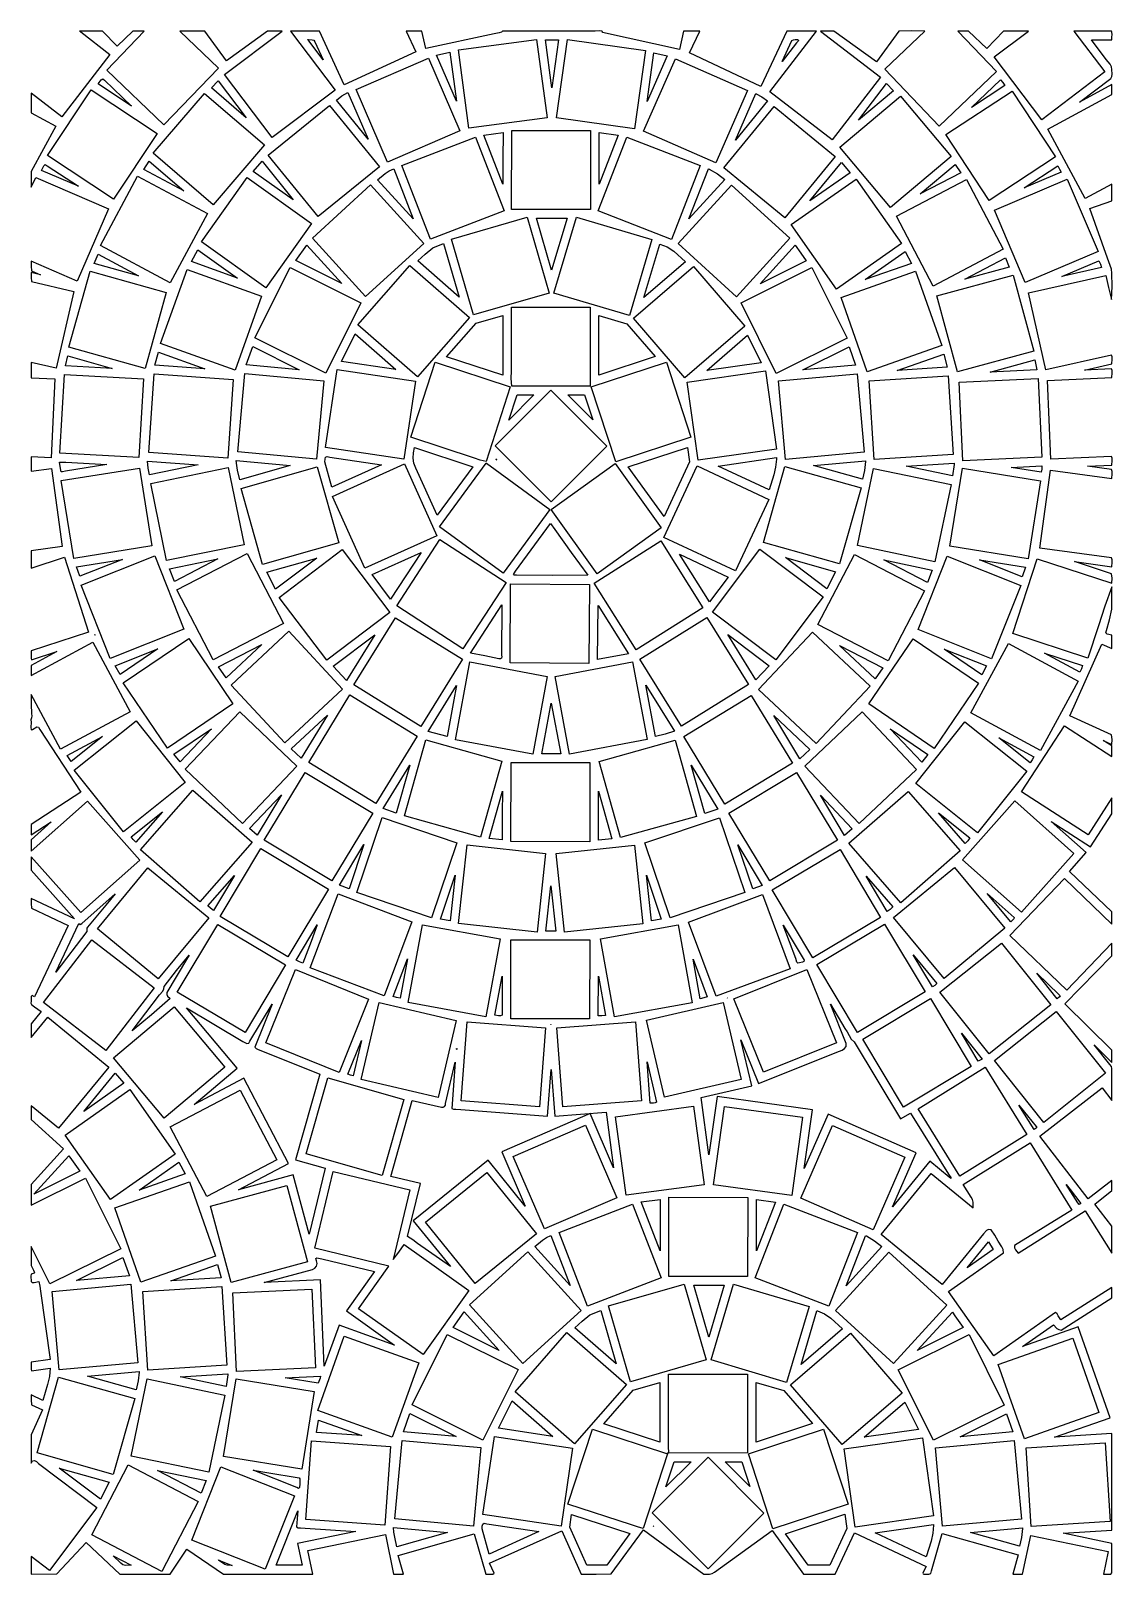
# Model space of a CAD drawing. Extents: x 0 to 14, y 0.5 to 20.5.
import ezdxf

# ---------------------------------------------------------------- set-up
doc = ezdxf.new("R2010")
doc.units = 0
doc.layers.add('Layer_1', color=7, linetype='CONTINUOUS')

msp = doc.modelspace()

# ---------------------------------------------------------------- linework, layer by layer
at = {"layer": 'Layer_1', "color": 7}
for points in [[(0.635902, 20.494369), (1.014476, 20.204153), (0.39243, 19.392765), (-0.007036, 19.698965), (-0.007036, 19.447445), (0.313992, 19.271828), (-0.007036, 18.683295), (-0.004775, 18.480338), (0.052661, 18.607999), (0.994798, 18.202581), (0.590702, 17.263475), (-0.007035, 17.520617), (-0.007642, 17.456359), (-0.002791, 17.395657), (0.114618, 17.345165), (-0.007035, 17.373167), (-0.007799, 17.311772), (-0.001578, 17.255924), (0.546826, 17.12975), (0.317575, 16.133374), (-0.007035, 16.208063), (-0.007035, 16.007917), (0.298669, 15.994026), (0.252201, 14.97268), (-0.007035, 14.984476), (-0.007035, 14.796346), (0.258981, 14.831954), (0.394745, 13.818545), (-0.007035, 13.764747), (-0.007035, 13.54178), (0.425338, 13.681072), (0.738814, 12.707846), (-0.007035, 12.467682), (-0.007944, 12.403512), (-0.007545, 12.372599), (-0.000322, 12.351066), (0.3286, 12.456823), (-0.007035, 12.276851), (-0.007035, 12.148969), (0.79377, 12.578366), (1.27691, 11.677239), (0.372862, 11.192555), (-0.006649, 11.89971), (-0.007555, 11.773924), (-0.003539, 11.649085), (0.003212, 11.624153), (-0.002577, 11.599986), (-0.009722, 11.573383), (-0.007035, 11.541144), (-0.008718, 11.474613), (-0.006545, 11.446886), (-0.000714, 11.441744), (0.009801, 11.445209), (0.065384, 11.480437), (0.089179, 11.479359), (0.106744, 11.449146), (0.635792, 10.632466), (-0.007035, 10.216023), (-0.007035, 10.081416), (0.252918, 10.249702), (-0.007035, 10.014829), (-0.007035, 9.867269), (0.723435, 10.517758), (1.403359, 9.754159), (0.637335, 9.07203), (-0.007035, 9.795611), (-0.005271, 9.623742), (0.557685, 8.992049), (-0.007035, 9.256467), (-0.007607, 9.191534), (-0.002956, 9.129908), (0.473073, 8.906721), (0.037613, 7.977978), (0.007407, 7.994556), (-0.005822, 7.984392), (-0.007035, 7.924345), (-0.009799, 7.897825), (-0.001911, 7.877859), (0.037306, 7.850891), (0.122611, 7.788911), (-0.007035, 7.628177), (-0.007035, 7.453001), (0.208931, 7.716647), (0.99987, 7.068694), (0.349877, 6.275274), (-0.007035, 6.567584), (-0.004721, 6.389982), (0.413321, 6.00788), (-0.007036, 5.545245), (-0.007036, 5.275425), (0.700504, 5.627486), (1.155973, 4.712138), (0.237703, 4.25518), (-0.005934, 4.74229), (-0.00632, 4.492424), (0.025966, 4.432021), (0.036692, 4.404671), (0.033455, 4.395524), (0.021724, 4.390847), (-0.004061, 4.381507), (-0.009109, 4.35416), (-0.007037, 4.288915), (0.005073, 4.273774), (0.032329, 4.276091), (0.091829, 4.286493), (0.105561, 4.227272), (0.114298, 4.161408), (0.239908, 3.2749), (-0.007037, 3.239898), (-0.008059, 3.178195), (-0.007785, 3.148249), (-0.000053, 3.126911), (0.239852, 3.161956), (0.231869, 3.054778), (0.20723, 2.950427), (0.144768, 2.74441), (-0.007037, 2.815352), (-0.007607, 2.75031), (-0.002958, 2.688572), (0.142838, 2.620442), (-0.007037, 2.297981), (-0.007037, 1.929218), (0.012581, 1.959678), (0.035881, 1.96401), (0.061687, 1.950521), (0.088825, 1.927516), (0.845803, 1.35656), (0.230096, 0.540265), (-0.007037, 0.719134), (-0.007037, 0.492861), (0.328322, 0.495065), (0.707944, 0.900208), (1.145389, 0.49286), (1.794665, 0.49286), (2.012175, 0.813502), (2.487102, 0.49286), (3.64504, 0.49286), (3.581981, 0.799887), (4.586846, 1.006041), (4.692128, 0.49286), (4.820562, 0.49286), (4.752211, 0.732749), (5.738776, 1.013758), (5.887053, 0.49286), (5.950588, 0.491592), (5.98017, 0.492375), (5.994815, 0.502837), (5.936883, 0.631601), (6.87213, 1.052619), (7.12409, 0.49286), (7.320215, 0.492498), (7.514516, 0.495726), (7.931124, 1.064084), (8.715835, 0.49286), (8.788301, 0.491943), (8.822461, 0.497939), (8.851825, 0.518853), (9.60296, 1.057525), (10.007883, 0.49286), (10.418428, 0.49286), (10.667467, 1.02583), (11.596816, 0.591748), (11.567052, 0.532286), (11.556477, 0.505298), (11.558824, 0.496664), (11.568759, 0.49286), (11.632772, 0.49191), (11.657232, 0.501402), (11.665768, 0.531936), (11.803412, 1.019436), (12.790583, 0.740686), (12.720634, 0.49286), (12.849067, 0.49286), (12.953357, 0.9943), (13.957726, 0.785445), (13.896817, 0.49286), (13.960591, 0.49118), (13.990192, 0.492626), (14.006895, 0.506971), (14.006895, 0.890507), (13.372887, 1.022302), (14.006895, 1.062982), (14.006895, 2.31413), (13.262313, 2.266395), (13.982366, 2.520615), (13.568017, 3.697736), (12.847138, 3.443791), (13.248808, 3.725903), (13.290943, 3.679229), (13.317964, 3.663555), (13.347697, 3.657001), (14.006895, 4.07405), (14.006895, 4.208161), (13.344334, 3.788631), (13.311377, 3.842537), (13.294661, 3.868321), (13.275826, 3.883583), (12.474792, 3.32087), (11.887086, 4.157449), (12.60091, 4.65889), (12.598239, 4.701007), (12.579739, 4.738624), (12.533051, 4.811103), (12.487074, 4.88626), (12.438742, 4.957207), (12.407444, 4.959937), (12.382194, 4.949905), (12.343217, 4.905493), (11.803798, 4.246967), (11.012859, 4.89492), (11.662852, 5.68845), (12.206901, 5.242792), (12.207316, 5.316425), (12.200317, 5.351193), (12.17987, 5.382138), (12.077972, 5.546842), (12.947569, 6.084663), (13.487099, 5.21231), (12.742793, 4.75199), (12.74463, 4.72398), (12.758158, 4.699663), (12.792237, 4.653267), (13.659409, 5.202278), (14.006895, 4.653488), (14.005408, 5.005163), (13.783929, 5.289866), (14.006896, 5.466751), (14.006896, 5.598216), (13.70042, 5.360311), (13.071373, 6.170653), (13.879069, 6.79766), (14.006896, 6.632957), (14.004912, 6.884036), (14.005386, 6.931445), (14.006896, 6.990089), (14.006912, 7.0502), (13.999207, 7.077552), (13.978927, 7.100498), (13.775275, 7.35538), (14.006896, 7.126625), (14.004802, 7.287084), (13.394717, 7.889618), (14.006897, 8.512325), (14.006897, 8.675871), (13.423325, 8.067054), (12.682822, 8.776909), (13.390362, 9.514986), (14.006897, 8.923973), (14.004746, 9.082889), (13.457996, 9.607094), (13.673962, 9.850125), (13.218658, 10.254882), (13.730351, 9.923878), (14.006896, 10.35355), (14.006896, 10.559925), (13.696451, 10.080037), (12.835232, 10.63715), (13.390527, 11.495668), (14.006896, 11.096974), (14.00733, 11.166384), (14.003699, 11.233565), (13.893841, 11.304617), (14.006896, 11.25418), (14.007492, 11.318598), (14.002706, 11.379527), (13.459318, 11.622337), (13.876478, 12.55582), (14.006896, 12.497557), (14.006896, 12.66926), (13.944583, 12.685472), (13.926903, 12.701276), (13.936045, 12.732433), (13.97401, 12.869866), (14.006896, 13.007982), (14.007366, 13.153831), (14.003092, 13.299244), (13.915838, 13.046277), (13.832942, 12.791427), (13.695735, 12.3721), (12.720855, 12.691144), (13.038852, 13.662826), (14.006896, 13.345987), (14.007549, 13.408573), (14.002045, 13.466704), (13.519401, 13.624627), (14.006896, 13.55826), (14.007766, 13.619021), (14.007417, 13.648716), (14.000777, 13.672913), (13.070381, 13.799858), (13.208626, 14.812882), (14.006896, 14.703961), (14.007761, 14.76491), (14.007401, 14.794693), (14.000777, 14.819), (13.689892, 14.861223), (14.006896, 14.875444), (14.007948, 14.936682), (14.007716, 14.966509), (13.999847, 14.988348), (13.214579, 14.953441), (13.169214, 15.974899), (14.006896, 16.012106), (14.007952, 16.07321), (14.007728, 16.102975), (13.999847, 16.124734), (13.649102, 16.10923), (14.006896, 16.189817), (14.007872, 16.252415), (14.007544, 16.282694), (14.000011, 16.303973), (13.150528, 16.112592), (12.925797, 17.110071), (13.926418, 17.335518), (13.961179, 17.178444), (14.00188, 17.023586), (14.007512, 17.194535), (14.006896, 17.366331), (13.999461, 17.41665), (13.983169, 17.465443), (13.947541, 17.562502), (13.720043, 18.203848), (14.006896, 18.305657), (14.006896, 18.522064), (13.661339, 18.335533), (13.175718, 19.235226), (14.006896, 19.683916), (14.006896, 19.811798), (13.585877, 19.584918), (13.993432, 19.891562), (14.007015, 19.916017), (14.008435, 19.945586), (14.006896, 20.006542), (14.002691, 20.044592), (13.982418, 20.077244), (13.933049, 20.139588), (13.740218, 20.394212), (14.006896, 20.394212), (14.005439, 20.426255), (14.008965, 20.463281), (14.006165, 20.493981), (13.998858, 20.503425), (13.985729, 20.507046), (13.512841, 20.507046), (13.915118, 19.975729), (13.097335, 19.356549), (12.480085, 20.171686), (12.923041, 20.507046), (12.602785, 20.504895), (12.384393, 20.279779), (12.147261, 20.507045), (12.00648, 20.507045), (12.508362, 19.981075), (11.766316, 19.272929), (11.06043, 20.012605), (11.578572, 20.507045), (11.410972, 20.507416), (11.245252, 20.504124), (10.954376, 20.105264), (10.401176, 20.507045), (10.226331, 20.507045), (11.005804, 19.907378), (10.38034, 19.094335), (9.569888, 19.71776), (10.177107, 20.507045), (9.79076, 20.507045), (9.453968, 19.788646), (8.528202, 20.222728), (8.661486, 20.507045), (8.453457, 20.507045), (8.399658, 20.26644), (7.401903, 20.489737), (7.40126, 20.501074), (7.394127, 20.507207), (7.366832, 20.509029), (7.30522, 20.507045), (6.546472, 20.507045), (6.106437, 20.507045), (6.090526, 20.491037), (6.061091, 20.48383), (5.998448, 20.471871), (5.109179, 20.280385), (5.060341, 20.507045), (4.856557, 20.507045), (4.980415, 20.237335), (4.051176, 19.81075), (3.731581, 20.507045), (3.355653, 20.507045), (3.934649, 19.740745), (3.11885, 19.124377), (2.500497, 19.942821), (3.247284, 20.507045), (3.05976, 20.505721), (2.527617, 20.119761), (2.246718, 20.507045), (1.920564, 20.507045), (2.421674, 20.027046), (1.714354, 19.288748), (0.973631, 19.998328), (1.461016, 20.507045), (1.312408, 20.505061), (1.110663, 20.311694), (0.920439, 20.507045), (0.61942, 20.507045), (0.635901, 20.494367), (0.635902, 20.494369)], [(3.588817, 20.395866), (3.638492, 20.394093), (3.659605, 20.387943), (3.671187, 20.367577), (3.778711, 20.134701), (3.594175, 20.377634), (3.581855, 20.390558), (3.579681, 20.395925), (3.588817, 20.395866), (3.588817, 20.395866)], [(5.508038, 19.598315), (5.249904, 20.195171), (5.42282, 20.232378), (5.508038, 19.598315), (5.508038, 19.598315)], [(6.682347, 19.382071), (5.668993, 19.246196), (5.532623, 20.262803), (6.545977, 20.398733), (6.682347, 19.382071), (6.682347, 19.382071)], [(6.832002, 20.392892), (6.745131, 19.768806), (6.661511, 20.393994), (6.832002, 20.392891), (6.832002, 20.392892)], [(7.958907, 20.256188), (7.8173, 19.240299), (6.804717, 19.38141), (6.946269, 20.397299), (7.958907, 20.256188), (7.958907, 20.256188)], [(8.240468, 20.186627), (7.98079, 19.593244), (8.068929, 20.225157), (8.240468, 20.186627), (8.240468, 20.186627)], [(9.900893, 20.395316), (9.929411, 20.39648), (9.941127, 20.389766), (9.936842, 20.375531), (9.917358, 20.354126), (9.729576, 20.109676), (9.85619, 20.382252), (9.876394, 20.394346), (9.900893, 20.395316), (9.900893, 20.395316)], [(5.551529, 19.213401), (4.61303, 18.807652), (4.205957, 19.749182), (5.144457, 20.154932), (5.551529, 19.213401), (5.551529, 19.213401)], [(9.282816, 19.73755), (8.871664, 18.797783), (7.934929, 19.207612), (8.34608, 20.147379), (9.282816, 19.73755), (9.282816, 19.73755)], [(1.29521, 19.534096), (0.863388, 19.820508), (0.901956, 19.873901), (0.922182, 19.888372), (0.944983, 19.869422), (1.29521, 19.534096), (1.29521, 19.534096)], [(2.782885, 19.382567), (2.331385, 19.769024), (2.420626, 19.862069), (2.782885, 19.382567), (2.782885, 19.382567)], [(11.173043, 19.731376), (10.719172, 19.34988), (11.084573, 19.824256), (11.173043, 19.731376), (11.173043, 19.731376)], [(12.56194, 19.874913), (12.592116, 19.83955), (12.618881, 19.80127), (12.183751, 19.514528), (12.56194, 19.874913), (12.56194, 19.874913)], [(1.626821, 19.178562), (1.061936, 18.326384), (0.207001, 18.893088), (0.771887, 19.745267), (1.626821, 19.178562), (1.626821, 19.178562)], [(3.020238, 19.031002), (2.355363, 18.25423), (1.576054, 18.921255), (2.24093, 19.698028), (3.020238, 19.031002), (3.020238, 19.031002)], [(4.362062, 19.104534), (3.951296, 19.611487), (4.022945, 19.665592), (4.100896, 19.709107), (4.362062, 19.104534), (4.362062, 19.104534)], [(9.393334, 19.694224), (9.46942, 19.651787), (9.539351, 19.599691), (9.124231, 19.092959), (9.388373, 19.696098), (9.393334, 19.694224), (9.393334, 19.694224)], [(11.922034, 18.877654), (11.136883, 18.217519), (10.478898, 19.000079), (11.263994, 19.660269), (11.922034, 18.877654), (11.922034, 18.877654)], [(13.273504, 18.873024), (12.416805, 18.30891), (11.854455, 19.162853), (12.711209, 19.727022), (13.273504, 18.873024), (13.273504, 18.873024)], [(4.50874, 18.743984), (3.714329, 18.10033), (3.06858, 18.897277), (3.862991, 19.540931), (4.50874, 18.743984), (4.50874, 18.743984)], [(10.416555, 18.879363), (9.766507, 18.085833), (8.975568, 18.733787), (9.625616, 19.527316), (10.416555, 18.879363), (10.416555, 18.879363)], [(7.246626, 19.217368), (7.2458, 18.191612), (6.223405, 18.192492), (6.224232, 19.218249), (7.246626, 19.217368), (7.246626, 19.217368)], [(6.124628, 18.174579), (5.171191, 17.805099), (4.800498, 18.761568), (5.753935, 19.131048), (6.124628, 18.174579), (6.124628, 18.174579)], [(6.111344, 18.842045), (6.111174, 18.522285), (5.864836, 19.158278), (6.112001, 19.191406), (6.11134, 18.842045), (6.111344, 18.842045)], [(8.668982, 18.760631), (8.298125, 17.804218), (7.344798, 18.173917), (7.715711, 19.130331), (8.668982, 18.760631), (8.668982, 18.760631)], [(7.604971, 19.155687), (7.358909, 18.521624), (7.359681, 19.190083), (7.604971, 19.155687), (7.604971, 19.155687)], [(1.97304, 18.43343), (1.453188, 18.711242), (1.523689, 18.818068), (1.97304, 18.43343), (1.97304, 18.43343)], [(3.392199, 18.318942), (2.874387, 18.686989), (2.98711, 18.818784), (3.392199, 18.318942), (3.392199, 18.318942)], [(0.606081, 18.493181), (0.129169, 18.698619), (0.159211, 18.757255), (0.177137, 18.774813), (0.203007, 18.760219), (0.606081, 18.493181), (0.606081, 18.493181)], [(2.278468, 18.142167), (1.796375, 17.24049), (0.891776, 17.724126), (1.373869, 18.625804), (2.278468, 18.142167), (2.278468, 18.142167)], [(4.947067, 18.072218), (4.485258, 18.57884), (4.584182, 18.659906), (4.636951, 18.69504), (4.695767, 18.720172), (4.947067, 18.072218), (4.947067, 18.072218)], [(8.784958, 18.716534), (8.891199, 18.655223), (8.987695, 18.579171), (8.522304, 18.069793), (8.775753, 18.720447), (8.782246, 18.717687), (8.784958, 18.716533), (8.784958, 18.716534)], [(10.610473, 18.668688), (10.091063, 18.303729), (10.498741, 18.801586), (10.610473, 18.668688), (10.610473, 18.668688)], [(12.045507, 18.668082), (11.52097, 18.393356), (11.974896, 18.775073), (12.045507, 18.668082), (12.045507, 18.668082)], [(13.303601, 18.756718), (13.328147, 18.717249), (13.34869, 18.675303), (12.869739, 18.471849), (13.303601, 18.756718), (13.303601, 18.756718)], [(3.630599, 18.011309), (3.038484, 17.177706), (2.20218, 17.771751), (2.794295, 18.605354), (3.630599, 18.011309), (3.630599, 18.011309)], [(5.086028, 17.751631), (4.330257, 17.063053), (3.639419, 17.821305), (4.395245, 18.509883), (5.086028, 17.751631), (5.086028, 17.751631)], [(9.829952, 17.818384), (9.137956, 17.061179), (8.383177, 17.75097), (9.075173, 18.508174), (9.829952, 17.818384), (9.829952, 17.818384)], [(11.276782, 17.749372), (10.437501, 17.159792), (9.849796, 17.996371), (10.689076, 18.585951), (11.276782, 17.749372), (11.276782, 17.749372)], [(12.596171, 17.675398), (11.687603, 17.199148), (11.212896, 18.104795), (12.121409, 18.581045), (12.596171, 17.675398), (12.596171, 17.675398)], [(13.827145, 17.645026), (12.883023, 17.244072), (12.483337, 18.185107), (13.427459, 18.586116), (13.827145, 17.645026), (13.827145, 17.645026)], [(6.709412, 17.108253), (5.727367, 16.82366), (5.441892, 17.808848), (6.423938, 18.09344), (6.709412, 17.108253), (6.709412, 17.108253)], [(6.941529, 18.078943), (6.741438, 17.404311), (6.545977, 18.079439), (6.941529, 18.078943), (6.941529, 18.078943)], [(8.043188, 17.80069), (7.751485, 16.817266), (6.771258, 17.107977), (7.062906, 18.091401), (8.043188, 17.80069), (8.043188, 17.80069)], [(2.670327, 17.301344), (2.071652, 17.515491), (2.153452, 17.668563), (2.670327, 17.301344), (2.670327, 17.301344)], [(4.023946, 17.231835), (3.42687, 17.529492), (3.569524, 17.73052), (4.023946, 17.231835), (4.023946, 17.231835)], [(5.542599, 17.056108), (5.005991, 17.525633), (5.101103, 17.613063), (5.199617, 17.694995), (5.341626, 17.750033), (5.542599, 17.056108), (5.542599, 17.056108)], [(8.144997, 17.742977), (8.239639, 17.706218), (8.324301, 17.650315), (8.475781, 17.513176), (7.938181, 17.049604), (8.144997, 17.742977), (8.144997, 17.742977)], [(9.971063, 17.627553), (10.041839, 17.52657), (9.444873, 17.22952), (9.899956, 17.727653), (9.971063, 17.627553), (9.971063, 17.627553)], [(11.406428, 17.492891), (10.808855, 17.282272), (11.326391, 17.645688), (11.406428, 17.492891), (11.406428, 17.492891)], [(1.385389, 17.332377), (0.812842, 17.492395), (0.863829, 17.611016), (1.385389, 17.332377), (1.385389, 17.332377)], [(4.269237, 16.983072), (3.813327, 16.067944), (2.895223, 16.525398), (3.351133, 17.44047), (4.269237, 16.983072), (4.269237, 16.983072)], [(5.675608, 16.789871), (5.002464, 16.020209), (4.230321, 16.695558), (4.903465, 17.46522), (5.675608, 16.789871), (5.675608, 16.789871)], [(9.247703, 16.679408), (8.470986, 16.00946), (7.803244, 16.783642), (8.579906, 17.453644), (9.247703, 16.679408), (9.247703, 16.679408)], [(10.572659, 16.522642), (9.654335, 16.065684), (9.198866, 16.981033), (10.117135, 17.43799), (10.572659, 16.522642), (10.572659, 16.522642)], [(12.67538, 17.444053), (12.099967, 17.288225), (12.624669, 17.563446), (12.67538, 17.444053), (12.67538, 17.444053)], [(13.83861, 17.52635), (13.856933, 17.483417), (13.870911, 17.438651), (13.358887, 17.323337), (13.83861, 17.52635), (13.83861, 17.52635)], [(1.745829, 17.114427), (1.470387, 16.129736), (0.482498, 16.40606), (0.757941, 17.390751), (1.745829, 17.114427), (1.745829, 17.114427)], [(2.981874, 17.069613), (2.63786, 16.106805), (1.671966, 16.451976), (2.015979, 17.414729), (2.981874, 17.069613), (2.981874, 17.069613)], [(11.801153, 16.428108), (10.83377, 16.087127), (10.493946, 17.051367), (11.461274, 17.392349), (11.801153, 16.428108), (11.801153, 16.428108)], [(12.99503, 16.354466), (12.005103, 16.086024), (11.737488, 17.07281), (12.72747, 17.341252), (12.99503, 16.354466), (12.99503, 16.354466)], [(6.107375, 16.043195), (5.380597, 16.281099), (5.762755, 16.715898), (6.107375, 16.815723), (6.107375, 16.043195), (6.107375, 16.043195)], [(7.242382, 16.926131), (7.242382, 15.902139), (6.224177, 15.900375), (6.219339, 15.997983), (6.219878, 16.099419), (6.219878, 16.926131), (7.242382, 16.926131), (7.242382, 16.926131)], [(7.716427, 16.70978), (8.085797, 16.283084), (7.355491, 16.04336), (7.355491, 16.816605), (7.716427, 16.70978), (7.716427, 16.70978)], [(4.721675, 16.116617), (4.01656, 16.221458), (4.194051, 16.578039), (4.721675, 16.116617), (4.721675, 16.116617)], [(9.459315, 16.204205), (8.754696, 16.104159), (9.282595, 16.559849), (9.459315, 16.204205), (9.459315, 16.204205)], [(1.044959, 16.131555), (0.441212, 16.165399), (0.470427, 16.292509), (1.044959, 16.131555), (1.044959, 16.131555)], [(2.247655, 16.126208), (1.599481, 16.171793), (1.646885, 16.341071), (2.247655, 16.126208), (2.247655, 16.126208)], [(3.468266, 16.113861), (2.783106, 16.17703), (2.867552, 16.413226), (3.468266, 16.113861), (3.468266, 16.113861)], [(10.683895, 16.172896), (10.000112, 16.110994), (10.600386, 16.409698), (10.683895, 16.172896), (10.683895, 16.172896)], [(11.871819, 16.145831), (11.222597, 16.104214), (11.825241, 16.316818), (11.871819, 16.145831), (11.871819, 16.145831)], [(13.034828, 16.112372), (12.428271, 16.083764), (13.005999, 16.24042), (13.034828, 16.112372), (13.034828, 16.112372)], [(1.448834, 15.99546), (1.391122, 14.974664), (0.367019, 15.032542), (0.424731, 16.053337), (1.448834, 15.99546), (1.448834, 15.99546)], [(2.613662, 15.987026), (2.541949, 14.967167), (1.518783, 15.039101), (1.590496, 16.05896), (2.613662, 15.987026), (2.613662, 15.987026)], [(3.786813, 15.971151), (3.692776, 14.953001), (2.671319, 15.047369), (2.765356, 16.065519), (3.786813, 15.971151), (3.786813, 15.971151)], [(4.977053, 15.964206), (4.826516, 14.952946), (3.812004, 15.103979), (3.962541, 16.115239), (4.977053, 15.964206), (4.977053, 15.964206)], [(6.205822, 15.891611), (5.891298, 14.924062), (5.817141, 14.942406), (5.740637, 14.968108), (4.914875, 15.23842), (5.232927, 16.210048), (6.205822, 15.891611), (6.205822, 15.891611)], [(8.548046, 15.239578), (7.573442, 14.919818), (7.256493, 15.891886), (8.229278, 16.21104), (8.548046, 15.239578), (8.548046, 15.239578)], [(9.65654, 15.085348), (8.640981, 14.941426), (8.497554, 15.953733), (9.513113, 16.097655), (9.65654, 15.085348), (9.65654, 15.085348)], [(10.795681, 15.043401), (9.774114, 14.951072), (9.682061, 15.969332), (10.703573, 16.06166), (10.795681, 15.043401), (10.795681, 15.043401)], [(11.947335, 15.013028), (10.923728, 14.947269), (10.858189, 15.967568), (11.881796, 16.033328), (11.947335, 15.013028), (11.947335, 15.013028)], [(7.457687, 15.122004), (6.734603, 14.39914), (6.009369, 15.124595), (6.732453, 15.847458), (7.457687, 15.122004), (7.457687, 15.122004)], [(13.098548, 14.978633), (12.073949, 14.930456), (12.025938, 15.951748), (13.050537, 15.999924), (13.098548, 14.978633), (13.098548, 14.978633)], [(6.512959, 15.787486), (6.186584, 15.461112), (6.293134, 15.787486), (6.512959, 15.787486), (6.512959, 15.787486)], [(7.170008, 15.787486), (7.276006, 15.464143), (6.952718, 15.787486), (7.170008, 15.787486), (7.170008, 15.787486)], [(5.719319, 14.856153), (5.258669, 14.227271), (4.980911, 14.837026), (4.953639, 14.900188), (4.945426, 14.967618), (4.950588, 15.036449), (4.963438, 15.103814), (5.719319, 14.856153), (5.719319, 14.856153)], [(8.530131, 14.919873), (8.199126, 14.208089), (7.73561, 14.853838), (8.503783, 15.105578), (8.530131, 14.919873), (8.530131, 14.919873)], [(0.441433, 14.913534), (0.974954, 14.884871), (0.44011, 14.799543), (0.399715, 14.788916), (0.382331, 14.790681), (0.376519, 14.80728), (0.363436, 14.91629), (0.441433, 14.913533), (0.441433, 14.913534)], [(1.560014, 13.829294), (0.547266, 13.666355), (0.384823, 14.675905), (1.397626, 14.83879), (1.560014, 13.829294), (1.560014, 13.829294)], [(2.160894, 14.880571), (1.526224, 14.750429), (1.511829, 14.838435), (1.502137, 14.926873), (2.160894, 14.880571), (2.160894, 14.880571)], [(2.754883, 13.843625), (1.750073, 13.637416), (1.544525, 14.639029), (2.54939, 14.845239), (2.754883, 13.843625), (2.754883, 13.843625)], [(3.353889, 14.871366), (2.697557, 14.684394), (2.670947, 14.809786), (2.658835, 14.872561), (2.653791, 14.935803), (3.353889, 14.871366), (3.353889, 14.871366)], [(3.981337, 13.869533), (2.994827, 13.588523), (2.7147, 14.571891), (3.701265, 14.852901), (3.981337, 13.869533), (3.981337, 13.869533)], [(4.536742, 14.881509), (3.894025, 14.592231), (3.802791, 14.917528), (3.803646, 14.952389), (3.811477, 14.978354), (3.830606, 14.989913), (3.865352, 14.981558), (4.536742, 14.881509), (4.536742, 14.881509)], [(5.254314, 13.959435), (4.319012, 13.538472), (3.899372, 14.470798), (4.834729, 14.891761), (5.254314, 13.959435), (5.254314, 13.959435)], [(5.89896, 14.901573), (6.718562, 14.299205), (6.112887, 13.472988), (5.288214, 14.077395), (5.893613, 14.903226), (5.89896, 14.901572), (5.89896, 14.901573)], [(6.020393, 14.955041), (6.030679, 14.945822), (6.020393, 14.955041), (6.020393, 14.955041)], [(8.163353, 14.063064), (7.332506, 13.4672), (6.735925, 14.299094), (7.56556, 14.896612), (8.163353, 14.063064), (8.163353, 14.063064)], [(9.559526, 14.43089), (9.126822, 13.504518), (8.197418, 13.9386), (8.630122, 14.864972), (9.559526, 14.43089), (9.559526, 14.43089)], [(9.657532, 14.953167), (9.645849, 14.85099), (9.621128, 14.751506), (9.561565, 14.554583), (8.899225, 14.863925), (9.657477, 14.973286), (9.657533, 14.953167), (9.657532, 14.953167)], [(10.753238, 14.579884), (10.475425, 13.595854), (9.488254, 13.874604), (9.766066, 14.858578), (10.753238, 14.579884), (10.753238, 14.579884)], [(10.811556, 14.923235), (10.796745, 14.807146), (10.771097, 14.691945), (10.138026, 14.87076), (10.811501, 14.931669), (10.811546, 14.924614), (10.811555, 14.923236), (10.811556, 14.923235)], [(11.920381, 14.624587), (11.712187, 13.623525), (10.707873, 13.832436), (10.916067, 14.833443), (11.920381, 14.624587), (11.920381, 14.624587)], [(11.959021, 14.885642), (11.938351, 14.735822), (11.338849, 14.860562), (11.959903, 14.900415), (11.959022, 14.885642), (11.959021, 14.885642)], [(13.081516, 14.67111), (12.918301, 13.661724), (11.905663, 13.82549), (12.068878, 14.834876), (13.081516, 14.67111), (13.081516, 14.67111)], [(13.099706, 14.864256), (13.097161, 14.823964), (13.090445, 14.783888), (12.701177, 14.846837), (13.098769, 14.868114), (13.099706, 14.864256), (13.099706, 14.864256)], [(6.782999, 14.040575), (6.995845, 13.742688), (7.212231, 13.447412), (6.749399, 13.445966), (6.28663, 13.447909), (6.254719, 13.447486), (6.246424, 13.458574), (6.275612, 13.502314), (6.725893, 14.118572), (6.782999, 14.040575), (6.782999, 14.040575)], [(6.151031, 13.353981), (5.590721, 12.494747), (4.734298, 13.053238), (5.294553, 13.912472), (6.151031, 13.353981), (6.151031, 13.353981)], [(8.704205, 13.025456), (7.839844, 12.479257), (7.291881, 13.346429), (8.156242, 13.892629), (8.704205, 13.025456), (8.704205, 13.025456)], [(0.624326, 13.434128), (0.583812, 13.558151), (1.176699, 13.653401), (0.624326, 13.434128), (0.624326, 13.434128)], [(1.973205, 12.74814), (1.019768, 12.369786), (0.642626, 13.320081), (1.596063, 13.69849), (1.973205, 12.74814), (1.973205, 12.74814)], [(1.851387, 13.367761), (1.786067, 13.529874), (2.414012, 13.658583), (1.851387, 13.367761), (1.851387, 13.367761)], [(3.265254, 12.820515), (2.35404, 12.349612), (1.884625, 13.257849), (2.795839, 13.728807), (3.265254, 12.820515), (3.265254, 12.820515)], [(3.161791, 13.267109), (3.048461, 13.486493), (3.696249, 13.671095), (3.161791, 13.267109), (3.161791, 13.267109)], [(4.643623, 12.964547), (3.825509, 12.345753), (3.208699, 13.161221), (4.026868, 13.780015), (4.643623, 12.964547), (4.643623, 12.964547)], [(4.654867, 13.137629), (4.413104, 13.456783), (5.049978, 13.743194), (4.654867, 13.137629), (4.654867, 13.137629)], [(9.031296, 13.424977), (8.788982, 13.102792), (8.399162, 13.719712), (9.031296, 13.424977), (9.031296, 13.424977)], [(10.262491, 13.167119), (9.646728, 12.350824), (8.827843, 12.968516), (9.44355, 13.784811), (10.262491, 13.167119), (10.262491, 13.167119)], [(10.423611, 13.493494), (10.309013, 13.273283), (9.774169, 13.676993), (10.423611, 13.493494), (10.423611, 13.493494)], [(11.577194, 13.244124), (11.105409, 12.337099), (10.195408, 12.810483), (10.667248, 13.717452), (11.577194, 13.244124), (11.577194, 13.244124)], [(11.677846, 13.515763), (11.613244, 13.352823), (11.048909, 13.646676), (11.677846, 13.515763), (11.677846, 13.515763)], [(12.823271, 13.315782), (12.445799, 12.365597), (11.492527, 12.744282), (11.869945, 13.694466), (12.823271, 13.315782), (12.823271, 13.315782)], [(12.884346, 13.55319), (12.843721, 13.429056), (12.289199, 13.649487), (12.884346, 13.55319), (12.884346, 13.55319)], [(7.232736, 13.329286), (7.225294, 12.303585), (6.202845, 12.310971), (6.210342, 13.336728), (7.232736, 13.329286), (7.232736, 13.329286)], [(6.090893, 12.409528), (6.095382, 12.390699), (6.091254, 12.37367), (6.079077, 12.363435), (6.059419, 12.36499), (5.87398, 12.402183), (5.688947, 12.438743), (6.095854, 13.062553), (6.090893, 12.409528), (6.090893, 12.409528)], [(7.737484, 12.430585), (7.33879, 12.354297), (7.344081, 13.053513), (7.737484, 12.430585), (7.737484, 12.430585)], [(5.587138, 12.358321), (5.047167, 11.486133), (4.177846, 12.024339), (4.717761, 12.896527), (5.587138, 12.358321), (5.587138, 12.358321)], [(9.294942, 12.029355), (8.426558, 11.489716), (7.885154, 12.360911), (8.753539, 12.900551), (9.294942, 12.029355), (9.294942, 12.029355)], [(0.823921, 12.675325), (0.819944, 12.672307), (0.818423, 12.675552), (0.819651, 12.678684), (0.823921, 12.675325), (0.823921, 12.675325)], [(2.610024, 11.781254), (1.760491, 11.206446), (1.187558, 12.053223), (2.037091, 12.62803), (2.610024, 11.781254), (2.610024, 11.781254)], [(4.03238, 11.972194), (3.281459, 11.273419), (2.584889, 12.021914), (3.335919, 12.72069), (4.03238, 11.972194), (4.03238, 11.972194)], [(4.082706, 12.084532), (3.910947, 12.268858), (4.448492, 12.675545), (4.082706, 12.084532), (4.082706, 12.084532)], [(9.560904, 12.274646), (9.389255, 12.092304), (9.024461, 12.679238), (9.560904, 12.274646), (9.560904, 12.274646)], [(10.873017, 12.009512), (10.17391, 11.263442), (9.425415, 11.964863), (10.124577, 12.710878), (10.873017, 12.009512), (10.873017, 12.009512)], [(12.277734, 12.048538), (11.703863, 11.202312), (10.854937, 11.778001), (11.428807, 12.624227), (12.277734, 12.048538), (12.277734, 12.048538)], [(1.146161, 12.161372), (1.085032, 12.274316), (1.635586, 12.492652), (1.146161, 12.161372), (1.146161, 12.161372)], [(2.520286, 12.116172), (2.423879, 12.258275), (2.985181, 12.548325), (2.520286, 12.116172), (2.520286, 12.116172)], [(11.035901, 12.245873), (10.938666, 12.103108), (10.475094, 12.537741), (11.035901, 12.245873), (11.035901, 12.245873)], [(12.379267, 12.270788), (12.318634, 12.157623), (11.830478, 12.488628), (12.379267, 12.270788), (12.379267, 12.270788)], [(13.567467, 12.073783), (13.08102, 11.174531), (12.178846, 11.662522), (12.665293, 12.561774), (13.567467, 12.073783), (13.567467, 12.073783)], [(13.626006, 12.276134), (13.609912, 12.232728), (13.58913, 12.191082), (13.13333, 12.43731), (13.626006, 12.276134), (13.626006, 12.276134)], [(6.686151, 12.13596), (6.498903, 11.127457), (5.493652, 11.314153), (5.680899, 12.322602), (6.686151, 12.13596), (6.686151, 12.13596)], [(7.98068, 11.315807), (6.975759, 11.127567), (6.786858, 12.13574), (7.791778, 12.324035), (7.98068, 11.315807), (7.98068, 11.315807)], [(5.484116, 11.878433), (5.386385, 11.354447), (5.140874, 11.423074), (5.510023, 12.018772), (5.484116, 11.878433), (5.484116, 11.878433)], [(8.334229, 11.424617), (8.212114, 11.387215), (8.088663, 11.354282), (7.963427, 12.021142), (8.334229, 11.424617), (8.334229, 11.424617)], [(4.999212, 11.361338), (4.464202, 10.486173), (3.591849, 11.019419), (4.126858, 11.894638), (4.999212, 11.361338), (4.999212, 11.361338)], [(9.863135, 11.010875), (8.989183, 10.48011), (8.456654, 11.356873), (9.330606, 11.887693), (9.863135, 11.010875), (9.863135, 11.010875)], [(3.439272, 10.973062), (2.732559, 10.229638), (1.991505, 10.934035), (2.698219, 11.677515), (3.439272, 10.973062), (3.439272, 10.973062)], [(3.494669, 11.076635), (3.366677, 11.198288), (3.836313, 11.635016), (3.494669, 11.076635), (3.494669, 11.076635)], [(6.860225, 11.13126), (6.614768, 11.131977), (6.736863, 11.790073), (6.860225, 11.131261), (6.860225, 11.13126)], [(10.089519, 11.188035), (9.961582, 11.066437), (9.621427, 11.626748), (10.089519, 11.188035), (10.089519, 11.188035)], [(11.472518, 10.929956), (10.730472, 10.226551), (10.024807, 10.970967), (10.766797, 11.674373), (11.472518, 10.929956), (11.472518, 10.929956)], [(1.99145, 10.760127), (1.188991, 10.121158), (0.552117, 10.920972), (1.354521, 11.559941), (1.99145, 10.760127), (1.99145, 10.760127)], [(1.923981, 11.02653), (1.844331, 11.126355), (2.333479, 11.457359), (1.923981, 11.02653), (1.923981, 11.02653)], [(11.619307, 11.123378), (11.539822, 11.023443), (11.131647, 11.454107), (11.619307, 11.123378), (11.619307, 11.123378)], [(12.902205, 10.90449), (12.263733, 10.105945), (11.462541, 10.746512), (12.101014, 11.545058), (12.902205, 10.90449), (12.902205, 10.90449)], [(0.513091, 11.033805), (0.485285, 11.071322), (0.461277, 11.111692), (0.91884, 11.357093), (0.513091, 11.033805), (0.513091, 11.033805)], [(6.095303, 11.035845), (5.817766, 10.048398), (4.833516, 10.325053), (5.111053, 11.3125), (6.095303, 11.035845), (6.095303, 11.035845)], [(8.620255, 10.319761), (7.635288, 10.045366), (7.360011, 11.03353), (8.344978, 11.307925), (8.620255, 10.319761), (8.620255, 10.319761)], [(12.994038, 11.093392), (12.97165, 11.053079), (12.94487, 11.01523), (12.540332, 11.338683), (12.994038, 11.093392), (12.994038, 11.093392)], [(7.23902, 11.01771), (7.237035, 9.991954), (6.214641, 9.993994), (6.216572, 11.019751), (7.239021, 11.01771), (7.23902, 11.01771)], [(4.422365, 10.361653), (3.89193, 9.483733), (3.016821, 10.012459), (3.547255, 10.890379), (4.422365, 10.361653), (4.422365, 10.361653)], [(4.727187, 10.362701), (4.556806, 10.420964), (4.902473, 10.98618), (4.727187, 10.362701), (4.727187, 10.362701)], [(8.89702, 10.415342), (8.726915, 10.357905), (8.552841, 10.982212), (8.89702, 10.415342), (8.89702, 10.415342)], [(10.446376, 10.009978), (9.570881, 9.481969), (9.041108, 10.360276), (9.916658, 10.88834), (10.446376, 10.009978), (10.446376, 10.009978)], [(2.858071, 9.984788), (2.182281, 9.213031), (1.41306, 9.886672), (2.08874, 10.658373), (2.858071, 9.984788), (2.858071, 9.984788)], [(6.102634, 10.351732), (6.101311, 10.014002), (5.93093, 10.032413), (6.103129, 10.64553), (6.102633, 10.351732), (6.102634, 10.351732)], [(7.522785, 10.029877), (7.349483, 10.010695), (7.351247, 10.645805), (7.522785, 10.029877), (7.522785, 10.029877)], [(12.039719, 9.871733), (11.269285, 9.199471), (10.594873, 9.972385), (11.365307, 10.644648), (12.039719, 9.871733), (12.039719, 9.871733)], [(2.923996, 10.077172), (2.825549, 10.163106), (3.23874, 10.59796), (2.923996, 10.077172), (2.923996, 10.077172)], [(10.638475, 10.159688), (10.540027, 10.073974), (10.226166, 10.594818), (10.638475, 10.159688), (10.638475, 10.159688)], [(13.514165, 9.840424), (12.834461, 9.07666), (12.068217, 9.758569), (12.74792, 10.522333), (13.514165, 9.840424), (13.514165, 9.840424)], [(1.350993, 9.986276), (1.317992, 10.019077), (1.28832, 10.055233), (1.694786, 10.379072), (1.350993, 9.986276), (1.350993, 9.986276)], [(5.514322, 9.977567), (5.186404, 9.005609), (4.217588, 9.332424), (4.545506, 10.304382), (5.514322, 9.977567), (5.514322, 9.977567)], [(9.245609, 9.330826), (8.276682, 9.004231), (7.949095, 9.976299), (8.918021, 10.302894), (9.245609, 9.330826), (9.245609, 9.330826)], [(12.165065, 10.040185), (12.136601, 10.003346), (12.103991, 9.96974), (11.759867, 10.364299), (12.165065, 10.040185), (12.165065, 10.040185)], [(3.848495, 9.375585), (3.320596, 8.496176), (2.443998, 9.022366), (2.971897, 9.90183), (3.848495, 9.375585), (3.848495, 9.375585)], [(4.115613, 9.382034), (3.991425, 9.429273), (4.30898, 9.954691), (4.115613, 9.382034), (4.115613, 9.382034)], [(6.663661, 9.838495), (6.552812, 8.818692), (5.536371, 8.929155), (5.647165, 9.948959), (6.663661, 9.838495), (6.663661, 9.838495)], [(7.925999, 8.927391), (6.909338, 8.818196), (6.799811, 9.838165), (7.816473, 9.947305), (7.925999, 8.927391), (7.925999, 8.927391)], [(9.472544, 9.425249), (9.348521, 9.378947), (9.155209, 9.952376), (9.472544, 9.425249), (9.472544, 9.425249)], [(11.006245, 9.008475), (10.127994, 8.485041), (9.602906, 9.366104), (10.481103, 9.889538), (11.006245, 9.008475), (11.006245, 9.008475)], [(2.29539, 9.002742), (1.642035, 8.212079), (0.853907, 8.86334), (1.507263, 9.654004), (2.29539, 9.002742), (2.29539, 9.002742)], [(12.617999, 8.867915), (11.830147, 8.216324), (11.176461, 9.006711), (11.964257, 9.658303), (12.617999, 8.867915), (12.617999, 8.867915)], [(2.35867, 9.099591), (2.320662, 9.127587), (2.285193, 9.159012), (2.631852, 9.554674), (2.35867, 9.099591), (2.35867, 9.099591)], [(5.427065, 8.964102), (5.299238, 8.987364), (5.491392, 9.556383), (5.427065, 8.964102), (5.427065, 8.964102)], [(6.794906, 8.831204), (6.66763, 8.831204), (6.731681, 9.419131), (6.794906, 8.831204), (6.794906, 8.831204)], [(8.164179, 8.987364), (8.035471, 8.964102), (7.97175, 9.557486), (8.164179, 8.987364), (8.164179, 8.987364)], [(11.165491, 9.147326), (11.131042, 9.11432), (11.092952, 9.085149), (10.818612, 9.544753), (11.165491, 9.147326), (11.165491, 9.147326)], [(0.960402, 9.16932), (0.724013, 8.88439), (0.716642, 8.870265), (0.716003, 8.85475), (0.716118, 8.825778), (0.313606, 8.299888), (0.610766, 8.932132), (0.629283, 8.916162), (0.649826, 8.931116), (1.082221, 9.316661), (0.960402, 9.169321), (0.960402, 9.16932)], [(4.931522, 8.952637), (4.568823, 7.993192), (3.612464, 8.354679), (3.975164, 9.314179), (4.931522, 8.952637), (4.931522, 8.952637)], [(9.834196, 8.344151), (8.876129, 7.987184), (8.518004, 8.948393), (9.476072, 9.30536), (9.834196, 8.344151), (9.834196, 8.344151)], [(12.740479, 9.009302), (12.736003, 8.991692), (12.723346, 8.978339), (12.693625, 8.954291), (12.390347, 9.320739), (12.740479, 9.009302), (12.740479, 9.009302)], [(3.291602, 8.396075), (2.766459, 7.514958), (1.888207, 8.038336), (2.413295, 8.919454), (3.291602, 8.396075), (3.291602, 8.396075)], [(3.622166, 8.698747), (3.514789, 8.416029), (3.472146, 8.432315), (3.431169, 8.453016), (3.703635, 8.914328), (3.622166, 8.698747), (3.622166, 8.698747)], [(6.072758, 8.730994), (5.888212, 7.721994), (4.882464, 7.905934), (5.067011, 8.914934), (6.072758, 8.730994), (6.072758, 8.730994)], [(8.563204, 7.902021), (7.55685, 7.721443), (7.375666, 8.731049), (8.38202, 8.911627), (8.563204, 7.902021), (8.563204, 7.902021)], [(10.014664, 8.456158), (10.010909, 8.439432), (9.993609, 8.430272), (9.953865, 8.41873), (9.933256, 8.414038), (9.921966, 8.429326), (9.906043, 8.475571), (9.744183, 8.909256), (10.014664, 8.456158), (10.014664, 8.456158)], [(11.584305, 8.042526), (10.706439, 7.518485), (10.18069, 8.399272), (11.058611, 8.923257), (11.584305, 8.042526), (11.584305, 8.042526)], [(1.589449, 8.096655), (0.963985, 7.283557), (0.153588, 7.907037), (0.779052, 8.720079), (1.589449, 8.096655), (1.589449, 8.096655)], [(7.235271, 8.71815), (7.234665, 7.692394), (6.212271, 7.69278), (6.212821, 8.718537), (7.235271, 8.71815), (7.235271, 8.71815)], [(13.214248, 7.875893), (12.414986, 7.238137), (11.775301, 8.039935), (12.574453, 8.677636), (13.214248, 7.875893), (13.214248, 7.875893)], [(2.009255, 8.462055), (1.752113, 8.034202), (1.752244, 8.010776), (1.761613, 7.989538), (1.796871, 7.958741), (1.552108, 7.747641), (1.30403, 7.540424), (1.659032, 8.003579), (1.700827, 8.053077), (1.714482, 8.081917), (1.717992, 8.114018), (1.876373, 8.319206), (2.042548, 8.51828), (2.009255, 8.462055), (2.009255, 8.462055)], [(4.777678, 7.961828), (4.731413, 7.969283), (4.68557, 7.981837), (4.871164, 8.472639), (4.777678, 7.961828), (4.777678, 7.961828)], [(8.759492, 7.977648), (8.714578, 7.964273), (8.668376, 7.955379), (8.576433, 8.46856), (8.759492, 7.977648), (8.759492, 7.977648)], [(11.493961, 8.445133), (11.735613, 8.150784), (11.708322, 8.128485), (11.678177, 8.109719), (11.42809, 8.52528), (11.493961, 8.445133), (11.493961, 8.445133)], [(4.368952, 7.949701), (3.985416, 6.998414), (3.037161, 7.380681), (3.420696, 8.332024), (4.368952, 7.949701), (4.368952, 7.949701)], [(6.099492, 7.739963), (6.078451, 7.731997), (6.054994, 7.733631), (6.006888, 7.740246), (6.099492, 8.247639), (6.099492, 7.73997), (6.099492, 7.739963)], [(7.439166, 7.738806), (7.393551, 7.732469), (7.347278, 7.730869), (7.347774, 8.247192), (7.439166, 7.738806), (7.439166, 7.738806)], [(10.436179, 7.384044), (9.488419, 7.000674), (9.103836, 7.951575), (10.051651, 8.334945), (10.436179, 7.384044), (10.436179, 7.384044)], [(13.323224, 8.007248), (13.33465, 7.992816), (13.327752, 7.978051), (13.297427, 7.953725), (13.03119, 8.28699), (13.323224, 8.007248), (13.323224, 8.007248)], [(2.505348, 7.066874), (1.720252, 6.406684), (1.062212, 7.189244), (1.847308, 7.849435), (2.505348, 7.066874), (2.505348, 7.066874)], [(2.892742, 7.324513), (2.910246, 7.308908), (2.937787, 7.297572), (2.994809, 7.275725), (3.736873, 6.976475), (3.420366, 5.866162), (3.805004, 5.756636), (3.598629, 4.901535), (3.389498, 5.668662), (2.683942, 5.477611), (3.332281, 5.817049), (2.752954, 6.922842), (2.105662, 6.583403), (2.664319, 7.052819), (2.005947, 7.837088), (2.739762, 7.398693), (2.790815, 7.37455), (2.815505, 7.378546), (2.831021, 7.402715), (3.118851, 7.885319), (2.892742, 7.324513), (2.892742, 7.324513)], [(5.502195, 7.674369), (5.269582, 6.675346), (4.273812, 6.907242), (4.50637, 7.90621), (5.502195, 7.674369), (5.502195, 7.674369)], [(9.200189, 6.909062), (8.204639, 6.676118), (7.970923, 7.67481), (8.966473, 7.907809), (9.200189, 6.909062), (9.200189, 6.909062)], [(10.544603, 7.569307), (10.573866, 7.524373), (10.598866, 7.476222), (10.627108, 7.430824), (10.666098, 7.394154), (11.266474, 6.395164), (11.395348, 6.472389), (11.885794, 5.678258), (11.916229, 5.634142), (11.918881, 5.624957), (11.897538, 5.642106), (11.647254, 5.846925), (11.161468, 5.253927), (11.469432, 5.956782), (10.325439, 6.45723), (10.018082, 5.75399), (10.123474, 6.513124), (8.887649, 6.685048), (8.782257, 5.929387), (8.682818, 6.672094), (9.335843, 6.825222), (9.195889, 7.422078), (9.426021, 6.853278), (10.472346, 7.275682), (10.507165, 7.287994), (10.539966, 7.308537), (10.561515, 7.337175), (10.562577, 7.373774), (10.356804, 7.8835), (10.544603, 7.569307), (10.544603, 7.569307)], [(9.020713, 7.963261), (9.017277, 7.96449), (9.020713, 7.963261), (9.020713, 7.963261)], [(12.182043, 7.076135), (11.305169, 6.550386), (10.777712, 7.430125), (11.654585, 7.955874), (12.182043, 7.076135), (12.182043, 7.076135)], [(6.664378, 7.575646), (6.586767, 6.552922), (5.567294, 6.630257), (5.644905, 7.653037), (6.664378, 7.575646), (6.664378, 7.575646)], [(6.731902, 7.624594), (6.733268, 7.618797), (6.731902, 7.624594), (6.731902, 7.624594)], [(7.906266, 6.630257), (6.886793, 6.552701), (6.808962, 7.575426), (7.828324, 7.653037), (7.906266, 6.630257), (7.906266, 6.630257)], [(13.923883, 6.987941), (13.124786, 6.350129), (12.484935, 7.151762), (13.284032, 7.789628), (13.923883, 6.987941), (13.923883, 6.987941)], [(4.168806, 6.956191), (4.133075, 6.962528), (4.098746, 6.976144), (4.275521, 7.414636), (4.168806, 6.956191), (4.168806, 6.956191)], [(12.32354, 7.172818), (12.299351, 7.157137), (12.272993, 7.144872), (12.054546, 7.509555), (12.32354, 7.172818), (12.32354, 7.172818)], [(5.516086, 7.302905), (5.51074, 7.29675), (5.506979, 7.302512), (5.507771, 7.30847), (5.516086, 7.302905), (5.516086, 7.302905)], [(5.446688, 6.533078), (5.470165, 6.523598), (5.501415, 6.520848), (5.565759, 6.516953), (6.69056, 6.431874), (6.736587, 7.03529), (6.782558, 6.431709), (7.448261, 6.482201), (7.54511, 5.759998), (7.240839, 6.464176), (6.095413, 5.96935), (6.399739, 5.265338), (5.917316, 5.86076), (4.947452, 5.074893), (5.429766, 4.479525), (5.004307, 4.781728), (4.941527, 4.828899), (4.873976, 4.868793), (5.040387, 5.557757), (4.656245, 5.650747), (4.935601, 6.634667), (5.315995, 6.54763), (5.33722, 6.547999), (5.353942, 6.557035), (5.364423, 6.573157), (5.366925, 6.594779), (5.491722, 7.131422), (5.446688, 6.533078), (5.446688, 6.533078)], [(8.10338, 6.613059), (8.084548, 6.604197), (8.06381, 6.602139), (8.021525, 6.600436), (7.980735, 7.136218), (8.10338, 6.613059), (8.10338, 6.613059)], [(12.904024, 6.194301), (12.035254, 5.655157), (11.494402, 6.526739), (12.363172, 7.065882), (12.904024, 6.194301), (12.904024, 6.194301)], [(1.193731, 6.858129), (0.674873, 6.493445), (1.082055, 6.990917), (1.193731, 6.858129), (1.193731, 6.858129)], [(4.824146, 6.649715), (4.542695, 5.663315), (3.559492, 5.943829), (3.840943, 6.930228), (4.824146, 6.649715), (4.824146, 6.649715)], [(1.860151, 5.938757), (1.02087, 5.349122), (0.43311, 6.185702), (1.272445, 6.775337), (1.860151, 5.938757), (1.860151, 5.938757)], [(3.179485, 5.864729), (2.270916, 5.388479), (1.79621, 6.294181), (2.704778, 6.770431), (3.179485, 5.864729), (3.179485, 5.864729)], [(8.719804, 5.542985), (7.706395, 5.407055), (7.57008, 6.423716), (8.583434, 6.559646), (8.719804, 5.542985), (8.719804, 5.542985)], [(9.996364, 6.417102), (9.854757, 5.401212), (8.842119, 5.542323), (8.983726, 6.558213), (9.996364, 6.417102), (9.996364, 6.417102)], [(13.024024, 6.296055), (13.031823, 6.284391), (13.024314, 6.274194), (12.998172, 6.257746), (12.801278, 6.574915), (13.024024, 6.296055), (13.024024, 6.296055)], [(7.588931, 5.374368), (6.650432, 4.968619), (6.24336, 5.910149), (7.181859, 6.315899), (7.588931, 5.374368), (7.588931, 5.374368)], [(11.320273, 5.898519), (10.909066, 4.958696), (9.972331, 5.36858), (10.383537, 6.308347), (11.320273, 5.898519), (11.320273, 5.898519)], [(0.516508, 5.870958), (0.625263, 5.716342), (0.028132, 5.419182), (0.483215, 5.917315), (0.516508, 5.870958), (0.516508, 5.870958)], [(1.989852, 5.682497), (1.392224, 5.471823), (1.909815, 5.835349), (1.989852, 5.682497), (1.989852, 5.682497)], [(4.904513, 5.474965), (4.688758, 4.570892), (4.760946, 4.665992), (4.831697, 4.766322), (5.668001, 4.172278), (5.075941, 3.338675), (4.239637, 3.93272), (4.632267, 4.485478), (3.669735, 4.717981), (3.910616, 5.715074), (4.904513, 5.474965), (4.904513, 5.474965)], [(6.546197, 4.905008), (5.751786, 4.261354), (5.106037, 5.058301), (5.900449, 5.701955), (6.546197, 4.905008), (6.546197, 4.905008)], [(2.384522, 4.617494), (1.417139, 4.276513), (1.07726, 5.240809), (2.044642, 5.58179), (2.384522, 4.617494), (2.384522, 4.617494)], [(3.578344, 4.543852), (2.588361, 4.27541), (2.320801, 5.262141), (3.310784, 5.530638), (3.578344, 4.543852), (3.578344, 4.543852)], [(13.465492, 5.479264), (13.604068, 5.298576), (13.580932, 5.287594), (13.563687, 5.30646), (13.413457, 5.546347), (13.465492, 5.479264), (13.465492, 5.479264)], [(8.16203, 4.335603), (7.208648, 3.966123), (6.837955, 4.922592), (7.791392, 5.292071), (8.16203, 4.335603), (8.16203, 4.335603)], [(8.14836, 5.00351), (8.148139, 4.684191), (7.902352, 5.319247), (8.149021, 5.352319), (8.14836, 5.00351), (8.14836, 5.00351)], [(9.284083, 5.378392), (9.283202, 4.352635), (8.260752, 4.353462), (8.261579, 5.379219), (9.284084, 5.378392), (9.284083, 5.378392)], [(10.706439, 4.921765), (10.335527, 3.965352), (9.382255, 4.335052), (9.753113, 5.291465), (10.706439, 4.921765), (10.706439, 4.921765)], [(9.642759, 5.316766), (9.396917, 4.683254), (9.397194, 5.351162), (9.64276, 5.316766), (9.642759, 5.316766)], [(6.984138, 4.234124), (6.523046, 4.74036), (6.621844, 4.821191), (6.674428, 4.85642), (6.733004, 4.881747), (6.984138, 4.234124), (6.984138, 4.234124)], [(10.82236, 4.877723), (10.928592, 4.816605), (11.024876, 4.74025), (10.559706, 4.231203), (10.813485, 4.881251), (10.820042, 4.878643), (10.82236, 4.877723), (10.82236, 4.877723)], [(7.123485, 3.91271), (6.367659, 3.224132), (5.676875, 3.982384), (6.432702, 4.670962), (7.123485, 3.91271), (7.123485, 3.91271)], [(11.867409, 3.979518), (11.175413, 3.222258), (10.420579, 3.912104), (11.112575, 4.669309), (11.867409, 3.979518), (11.867409, 3.979518)], [(12.467021, 4.703429), (12.129016, 4.465579), (12.405395, 4.802868), (12.467021, 4.703429), (12.467021, 4.703429)], [(1.267153, 4.362447), (0.583757, 4.300601), (1.183644, 4.599084), (1.267153, 4.362447), (1.267153, 4.362447)], [(2.455298, 4.335272), (1.806517, 4.293821), (2.40883, 4.506259), (2.455298, 4.335272), (2.455298, 4.335272)], [(4.444579, 4.415088), (4.082485, 3.906427), (4.706737, 3.463249), (3.985692, 3.721108), (3.794476, 3.18676), (3.743102, 4.307932), (3.013514, 4.273701), (3.641017, 4.4432), (3.672158, 4.45947), (3.694221, 4.486139), (3.702781, 4.518812), (3.69341, 4.553095), (3.682947, 4.5869), (3.698889, 4.595017), (3.763056, 4.57985), (4.444579, 4.415088), (4.444579, 4.415088)], [(1.378995, 3.232786), (0.357428, 3.140458), (0.26543, 4.158773), (1.286997, 4.251102), (1.378995, 3.232786), (1.378995, 3.232786)], [(2.530704, 3.20247), (1.507042, 3.13671), (1.441558, 4.157064), (2.465165, 4.222769), (2.530704, 3.20247), (2.530704, 3.20247)], [(8.746814, 3.269277), (7.764824, 2.98474), (7.47935, 3.969927), (8.46134, 4.254519), (8.746814, 3.269277), (8.746814, 3.269277)], [(8.978931, 4.240077), (8.779005, 3.565996), (8.583764, 4.240573), (8.978931, 4.240077), (8.978931, 4.240077)], [(10.080645, 3.961658), (9.788942, 2.978235), (8.808715, 3.268946), (9.100363, 4.252369), (10.080645, 3.961658), (10.080645, 3.961658)], [(3.681917, 3.168129), (2.657318, 3.119953), (2.609308, 4.141244), (3.633906, 4.18942), (3.681917, 3.168129), (3.681917, 3.168129)], [(6.061073, 3.393521), (5.464437, 3.690956), (5.606926, 3.891764), (6.061073, 3.393521), (6.061073, 3.393521)], [(7.579946, 3.217903), (7.043724, 3.687208), (7.138531, 3.774366), (7.236743, 3.85602), (7.379139, 3.911222), (7.579946, 3.217903), (7.579946, 3.217903)], [(10.18758, 3.905159), (10.28019, 3.865484), (10.363656, 3.809644), (10.513569, 3.67453), (9.975914, 3.211069), (10.181572, 3.906867), (10.18758, 3.90516), (10.18758, 3.905159)], [(11.970431, 3.842651), (12.079076, 3.688201), (11.482771, 3.391371), (11.937303, 3.888953), (11.970431, 3.842651), (11.970431, 3.842651)], [(7.713065, 2.95095), (7.039921, 2.181288), (6.267778, 2.856637), (6.940922, 3.626299), (7.713065, 2.95095), (7.713065, 2.95095)], [(11.28516, 2.840487), (10.508443, 2.17054), (9.840646, 2.944721), (10.617363, 3.614668), (11.28516, 2.840487), (11.28516, 2.840487)], [(5.019331, 3.230692), (4.675262, 2.267884), (3.709313, 2.613055), (4.053436, 3.575808), (5.019331, 3.230692), (5.019331, 3.230692)], [(6.306694, 3.144151), (5.850784, 2.229023), (4.93268, 2.686422), (5.38859, 3.601549), (6.306694, 3.144151), (6.306694, 3.144151)], [(12.610061, 2.683721), (11.691792, 2.226763), (11.236323, 3.142112), (12.154592, 3.599069), (12.610061, 2.683721), (12.610061, 2.683721)], [(13.83861, 2.589187), (12.871227, 2.248206), (12.531348, 3.212446), (13.498731, 3.553428), (13.83861, 2.589187), (13.83861, 2.589187)], [(1.336606, 2.76938), (1.058794, 1.785405), (0.071623, 2.0641), (0.349435, 3.048074), (1.336606, 2.76938), (1.336606, 2.76938)], [(1.394815, 3.113007), (1.380063, 2.997067), (1.354521, 2.881993), (0.722387, 3.060587), (1.394705, 3.121386), (1.394789, 3.114331), (1.394807, 3.113007), (1.394815, 3.113007)], [(2.503695, 2.814083), (2.2955, 1.813021), (1.291186, 2.021932), (1.499435, 3.022994), (2.503695, 2.814083), (2.503695, 2.814083)], [(2.542666, 3.07547), (2.521334, 2.92598), (1.923761, 3.050334), (2.543217, 3.090077), (2.542666, 3.07547), (2.542666, 3.07547)], [(3.66483, 2.860606), (3.501615, 1.85122), (2.488977, 2.014987), (2.652192, 3.024372), (3.66483, 2.860606), (3.66483, 2.860606)], [(3.74426, 3.057996), (3.742619, 3.035139), (3.733614, 3.012732), (3.714714, 2.967321), (3.285373, 3.036774), (3.74426, 3.057996), (3.74426, 3.057996)], [(9.279894, 3.087045), (9.279894, 2.063052), (8.261855, 2.061289), (8.256831, 2.151691), (8.25739, 2.246166), (8.25739, 3.087045), (9.279894, 3.087045), (9.279894, 3.087045)], [(8.144997, 2.204549), (7.418054, 2.442509), (7.800322, 2.877583), (8.144997, 2.977408), (8.144997, 2.204549), (8.144997, 2.204549)], [(9.753664, 2.871685), (10.123309, 2.444438), (9.393279, 2.20477), (9.393279, 2.97829), (9.753664, 2.871685), (9.753664, 2.871685)], [(6.759187, 2.278523), (6.054238, 2.383364), (6.231674, 2.739835), (6.759187, 2.278523), (6.759187, 2.278523)], [(11.496662, 2.366), (10.79298, 2.26612), (11.320218, 2.721148), (11.496662, 2.366), (11.496662, 2.366)], [(4.282632, 2.288444), (3.693107, 2.329841), (3.719069, 2.489803), (4.282632, 2.288444), (4.282632, 2.288444)], [(5.503794, 2.276263), (4.820673, 2.339046), (4.905009, 2.574746), (5.503794, 2.276263), (5.503794, 2.276263)], [(12.720966, 2.335077), (12.039058, 2.273341), (12.637732, 2.571163), (12.720966, 2.335077), (12.720966, 2.335077)], [(4.651119, 2.14816), (4.579406, 1.128302), (3.55613, 1.200235), (3.627898, 2.220094), (4.651119, 2.14816), (4.651119, 2.14816)], [(5.824271, 2.132285), (5.730178, 1.114135), (4.708721, 1.208504), (4.802813, 2.226653), (5.824271, 2.132285), (5.824271, 2.132285)], [(7.01451, 2.12523), (6.863973, 1.11408), (5.849461, 1.265058), (5.999998, 2.276318), (7.01451, 2.12523), (7.01451, 2.12523)], [(8.243389, 2.052524), (7.9287, 1.084921), (7.854602, 1.103348), (7.77815, 1.129024), (6.952443, 1.399334), (7.270384, 2.370961), (8.243389, 2.052524), (8.243389, 2.052524)], [(10.585503, 1.400492), (9.610899, 1.080732), (9.29395, 2.0528), (10.26679, 2.371954), (10.585503, 1.400492), (10.585503, 1.400492)], [(11.693997, 1.246482), (10.678438, 1.10256), (10.535011, 2.114867), (11.55057, 2.258789), (11.693997, 1.246482), (11.693997, 1.246482)], [(12.833083, 1.204535), (11.811516, 1.112206), (11.719518, 2.130466), (12.741085, 2.222795), (12.833083, 1.204535), (12.833083, 1.204535)], [(9.495144, 1.282974), (8.77206, 0.56011), (8.046826, 1.285509), (8.76991, 2.008428), (9.495144, 1.282974), (9.495144, 1.282974)], [(8.243389, 2.066305), (8.242495, 2.059619), (8.243389, 2.066305), (8.243389, 2.066305)], [(8.251106, 2.065864), (8.248063, 2.065629), (8.251106, 2.065864), (8.251106, 2.065864)], [(13.984792, 1.174163), (12.961185, 1.108403), (12.895646, 2.128702), (13.919253, 2.194462), (13.984792, 1.174163), (13.984792, 1.174163)], [(1.007035, 1.68343), (0.892437, 1.463275), (0.357703, 1.86693), (1.007035, 1.68343), (1.007035, 1.68343)], [(2.160563, 1.433454), (1.688723, 0.52643), (0.778777, 0.999813), (1.250617, 1.906838), (2.160563, 1.433454), (2.160563, 1.433454)], [(2.260995, 1.7057), (2.196392, 1.542816), (1.632609, 1.836448), (2.260995, 1.7057), (2.260995, 1.7057)], [(3.40664, 1.505167), (3.029168, 0.554927), (2.075841, 0.933612), (2.453313, 1.883852), (3.40664, 1.505167), (3.40664, 1.505167)], [(3.051548, 1.810375), (3.467495, 1.740757), (3.476967, 1.725605), (3.478288, 1.705072), (3.475183, 1.663235), (3.47088, 1.61526), (3.461345, 1.603981), (3.437517, 1.615252), (2.873891, 1.838983), (3.051548, 1.810375), (3.051548, 1.810375)], [(8.549699, 1.949393), (8.224152, 1.6239), (8.330646, 1.949393), (8.549699, 1.949393), (8.549699, 1.949393)], [(9.20752, 1.949393), (9.313573, 1.62605), (8.990286, 1.949393), (9.20752, 1.949393), (9.20752, 1.949393)], [(3.43613, 1.103331), (3.45759, 1.093879), (3.487284, 1.091579), (3.548263, 1.088361), (4.201217, 1.042477), (3.449139, 0.888468), (3.506962, 0.606246), (3.170885, 0.606246), (3.450793, 1.311195), (3.43613, 1.103331), (3.43613, 1.103331)], [(7.756886, 1.017397), (7.455592, 0.606191), (7.197789, 0.606191), (6.976641, 1.100741), (7.001281, 1.265113), (7.756886, 1.017397), (7.756886, 1.017397)], [(10.567754, 1.081448), (10.347488, 0.606246), (10.066809, 0.606246), (9.773342, 1.015247), (10.541406, 1.266987), (10.567754, 1.081448), (10.567754, 1.081448)], [(5.393882, 1.033162), (4.735124, 0.845583), (4.708529, 0.971379), (4.69646, 1.034359), (4.691578, 1.097819), (5.393882, 1.033162), (5.393882, 1.033162)], [(6.575412, 1.043028), (5.931537, 0.751932), (5.84036, 1.08004), (5.841154, 1.114772), (5.849056, 1.140438), (5.868235, 1.151719), (5.902863, 1.143295), (6.575412, 1.043028), (6.575412, 1.043028)], [(8.05807, 1.116616), (8.06843, 1.107183), (8.05807, 1.116616), (8.05807, 1.116616)], [(11.693997, 1.127585), (11.685635, 1.021711), (11.660884, 0.918658), (11.599133, 0.715055), (10.936186, 1.02528), (11.693721, 1.133759), (11.693998, 1.127585), (11.693997, 1.127585)], [(12.849068, 1.085196), (12.834296, 0.968445), (12.808664, 0.85308), (12.173223, 1.0325), (12.848958, 1.09363), (12.849043, 1.086575), (12.849061, 1.085195), (12.849068, 1.085196)], [(1.292344, 0.605584), (1.2184, 0.604472), (1.184188, 0.610903), (1.156763, 0.634514), (1.056589, 0.728285), (1.292344, 0.605584), (1.292344, 0.605584)], [(2.599275, 0.605087), (2.535418, 0.606592), (2.505842, 0.614322), (2.4798, 0.63353), (2.426777, 0.669679), (2.424188, 0.675084), (2.458094, 0.66116), (2.599275, 0.605087), (2.599275, 0.605087)]]:
    msp.add_lwpolyline(points, dxfattribs=at)

doc.saveas('drawing.dxf')
